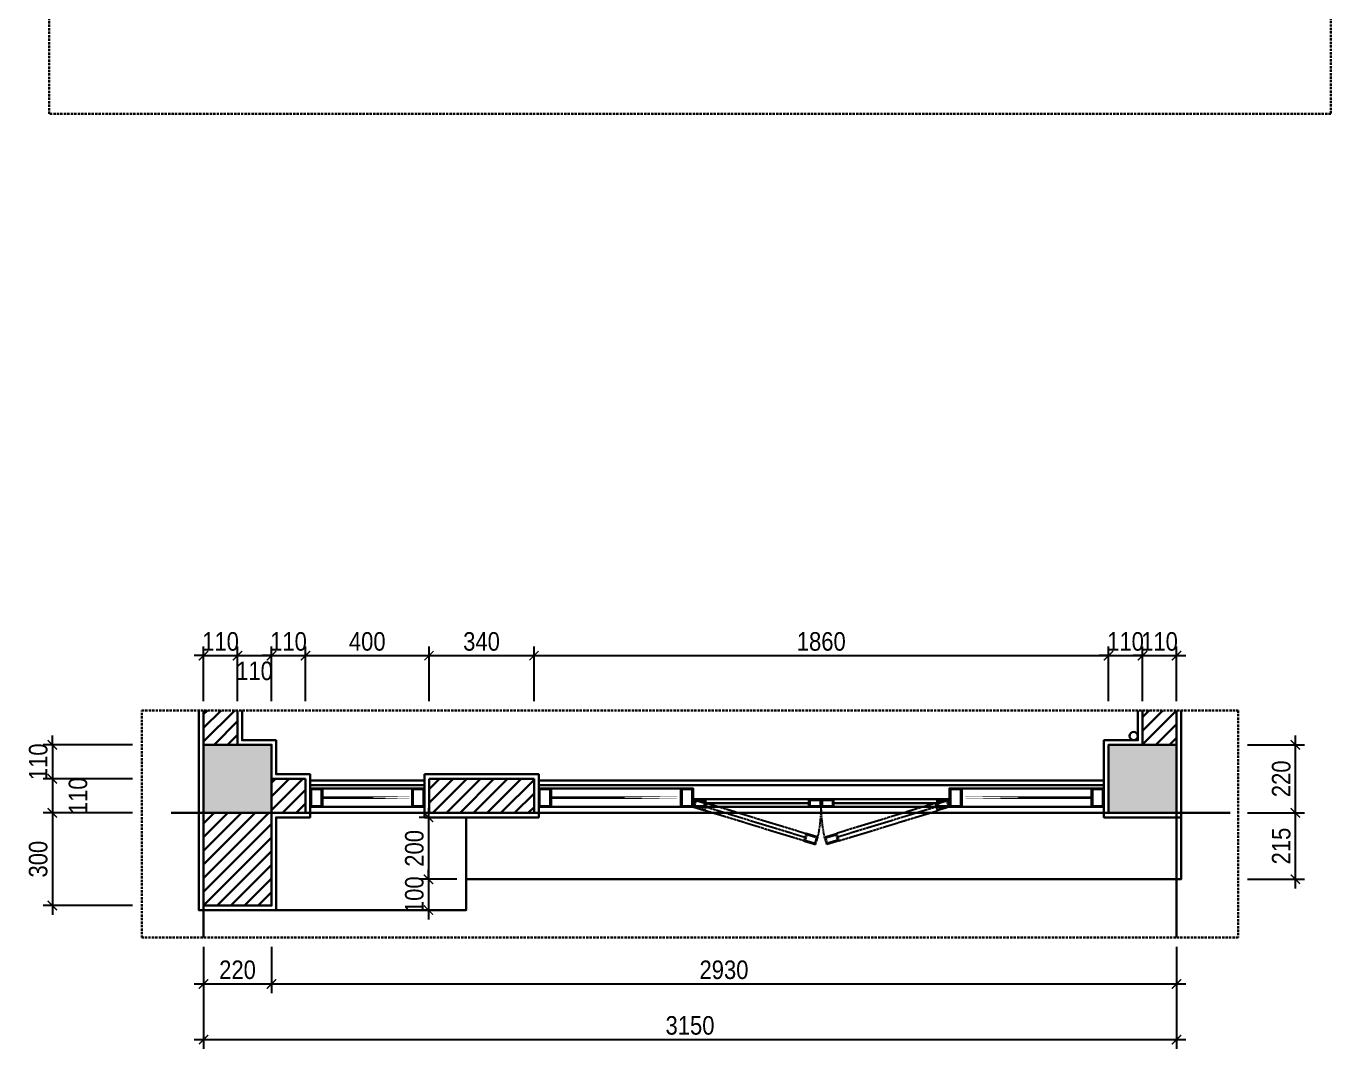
# Model space of a CAD drawing. Header units: millimetres. Extents: x -82962 to 19744, y -138000 to 4535.
# Drawn here: x -7712 to -3487, y -106141 to -102831 of the extents above; entities that cross this region are included whole.
import ezdxf

# ---------------------------------------------------------------- set-up
doc = ezdxf.new("R2010")
doc.units = ezdxf.units.MM
doc.header["$LTSCALE"] = 1000
doc.header["$MEASUREMENT"] = 0
doc.header["$PDMODE"] = 3
doc.linetypes.add('HIDDEN', pattern=[0.375, 0.25, -0.125])
doc.layers.get('0').update_dxf_attribs({"lineweight": 30})
doc.layers.get('DEFPOINTS').update_dxf_attribs({"color": 4, "lineweight": 30})
doc.layers.add('NETDUT', color=8, linetype='Continuous')
doc.layers.add('THAY', color=4, linetype='Continuous', lineweight=30)
doc.styles.add('ARIAL', font='arial.ttf', dxfattribs={"width": 0.85})
doc.dimstyles.new('DIM 1-100', dxfattribs={"dimscale": 0, "dimtxt": 2, "dimasz": 1, "dimexe": 1, "dimexo": 1, "dimgap": 0.5, "dimtad": 1, "dimdec": 4, "dimrnd": 1, "dimdsep": 46, "dimtxsty": 'ARIAL', "dimblk1": 'ARCHTICK', "dimblk2": 'ARCHTICK', "dimsah": 1, "dimcen": 2, "dimdle": 1, "dimclrd": 9, "dimclre": 9, "dimclrt": 1, "dimadec": 0, "dimazin": 0, "dimtfac": 1, "dimtdec": 4, "dimtix": 1, "dimtmove": 2, "dimatfit": 3, "dimldrblk": 'DOT', "dimfxl": 1, "dimtvp": 1, "dimtolj": 1, "dimarcsym": 0})

# ---------------------------------------------------------------- blocks, each defined once
blk = doc.blocks.new('M')
at = {"layer": 'NETDUT', "linetype": 'HIDDEN', "ltscale": 0.01}
for points in [[(-5514, -93816.4), (-5506.7, -93792.5), (-5545, -93780.8), (-5552.3, -93804.7)], [(-5516, -93812.7), (-5510.5, -93794.5), (-5543, -93784.5), (-5548.5, -93802.7)], [(-5506.7, -93792.5), (-5186.4, -93890.6), (-5193.7, -93914.5), (-5514, -93816.4)], [(-5155.5, -93926.2), (-5148.2, -93902.3), (-5186.4, -93890.6), (-5193.7, -93914.5)], [(-5157.5, -93922.5), (-5151.9, -93904.3), (-5184.4, -93894.3), (-5190, -93912.5)]]:
    blk.add_lwpolyline(points, close=True, dxfattribs=at)
blk.add_lwpolyline([(-5510.4, -93804.5), (-5190.1, -93902.5)], dxfattribs=at)
blk.add_arc((-5639, -93798.2), 501.8, 348.0308, 359.2629, dxfattribs=at)
blk = doc.blocks.new('_ARCHTICK')
at = {"color": 0, "linetype": 'ByBlock', "const_width": 0.15}
blk.add_lwpolyline([(-0.5, -0.5), (0.5, 0.5)], dxfattribs=at)
blk = doc.blocks.new('*D853')
at = {"layer": 'DEFPOINTS', "color": 0, "ltscale": 0.2, "transparency": 16777216}
for p in [(-7137.3, -105780.8), (-6917.3, -105780.8), (-6917.3, -105930.7)]:
    blk.add_point(p, dxfattribs=at)
at = {"layer": 'THAY', "color": 9, "lineweight": -2, "ltscale": 0.2, "transparency": 16777216}
for p, q in [((-7137.3, -105810.8), (-7137.3, -105960.7)), ((-6917.3, -105810.8), (-6917.3, -105960.7)), ((-7167.3, -105930.7), (-6887.3, -105930.7))]:
    blk.add_line(p, q, dxfattribs=at)
at = {"layer": 'THAY', "color": 9, "lineweight": -2, "ltscale": 0.2, "transparency": 16777216, "xscale": 30.00000000000001, "yscale": 30.00000000000001, "zscale": 30.00000000000001, "rotation": 180}
blk.add_blockref('_ARCHTICK', (-7137.3, -105930.7), dxfattribs=at)
at = {"layer": 'THAY', "color": 9, "lineweight": -2, "ltscale": 0.2, "transparency": 16777216, "xscale": 30.00000000000001, "yscale": 30.00000000000001, "zscale": 30.00000000000001}
blk.add_blockref('_ARCHTICK', (-6917.3, -105930.7), dxfattribs=at)
at = {"layer": 'THAY', "color": 1, "ltscale": 0.2, "transparency": 16777216, "insert": (-7027.3, -105885.1), "char_height": 60, "attachment_point": 5, "style": 'ARIAL'}
blk.add_mtext('\\A1;220', dxfattribs=at)
blk = doc.blocks.new('_DOT')
at = {"color": 0, "linetype": 'ByBlock', "ltscale": 10}
blk.add_line((-0.5, 0), (-1, 0), dxfattribs=at)
at = {"color": 0, "linetype": 'ByBlock', "ltscale": 10, "const_width": 0.5}
blk.add_lwpolyline([(-0.25, 0, 1), (0.25, 0, 1)], format="xyb", close=True, dxfattribs=at)
blk = doc.blocks.new('*D854')
at = {"layer": 'DEFPOINTS', "color": 0, "ltscale": 0.2, "transparency": 16777216}
for p in [(-6917.3, -105780.8), (-3987.3, -105780.8), (-3987.3, -105930.7)]:
    blk.add_point(p, dxfattribs=at)
at = {"layer": 'THAY', "color": 9, "lineweight": -2, "ltscale": 0.2, "transparency": 16777216}
for p, q in [((-6917.3, -105810.8), (-6917.3, -105960.7)), ((-3987.3, -105810.8), (-3987.3, -105960.7)), ((-6947.3, -105930.7), (-3957.3, -105930.7))]:
    blk.add_line(p, q, dxfattribs=at)
at = {"layer": 'THAY', "color": 9, "lineweight": -2, "ltscale": 0.2, "transparency": 16777216, "xscale": 30.00000000000001, "yscale": 30.00000000000001, "zscale": 30.00000000000001, "rotation": 180}
blk.add_blockref('_ARCHTICK', (-6917.3, -105930.7), dxfattribs=at)
at = {"layer": 'THAY', "color": 9, "lineweight": -2, "ltscale": 0.2, "transparency": 16777216, "xscale": 30.00000000000001, "yscale": 30.00000000000001, "zscale": 30.00000000000001}
blk.add_blockref('_ARCHTICK', (-3987.3, -105930.7), dxfattribs=at)
at = {"layer": 'THAY', "color": 1, "ltscale": 0.2, "transparency": 16777216, "insert": (-5452.3, -105885.1), "char_height": 60, "attachment_point": 5, "style": 'ARIAL'}
blk.add_mtext('\\A1;2930', dxfattribs=at)
blk = doc.blocks.new('*D855')
at = {"layer": 'DEFPOINTS', "color": 0, "ltscale": 0.2, "transparency": 16777216}
for p in [(-7027.3, -104868.3), (-7137.3, -105045.7), (-7027.3, -105045.7)]:
    blk.add_point(p, dxfattribs=at)
at = {"layer": 'THAY', "color": 9, "lineweight": -2, "ltscale": 0.2, "transparency": 16777216}
for p, q in [((-7137.3, -105015.7), (-7137.3, -104838.3)), ((-7027.3, -105015.7), (-7027.3, -104838.3)), ((-7137.3, -104868.3), (-7167.3, -104868.3)), ((-7137.3, -104868.3), (-7027.3, -104868.3)), ((-7027.3, -104868.3), (-6997.3, -104868.3))]:
    blk.add_line(p, q, dxfattribs=at)
at = {"layer": 'THAY', "color": 9, "lineweight": -2, "ltscale": 0.2, "transparency": 16777216, "xscale": 30.00000000000001, "yscale": 30.00000000000001, "zscale": 30.00000000000001}
blk.add_blockref('_ARCHTICK', (-7137.3, -104868.3), dxfattribs=at)
at = {"layer": 'THAY', "color": 9, "lineweight": -2, "ltscale": 0.2, "transparency": 16777216, "xscale": 30.00000000000001, "yscale": 30.00000000000001, "zscale": 30.00000000000001, "rotation": 180}
blk.add_blockref('_ARCHTICK', (-7027.3, -104868.3), dxfattribs=at)
at = {"layer": 'THAY', "color": 1, "ltscale": 0.2, "transparency": 16777216, "insert": (-7082.3, -104822.7), "char_height": 60, "attachment_point": 5, "style": 'ARIAL'}
blk.add_mtext('\\A1;110', dxfattribs=at)
blk = doc.blocks.new('*D856')
at = {"layer": 'DEFPOINTS', "color": 0, "ltscale": 0.2, "transparency": 16777216}
for p in [(-6917.3, -104868.3), (-7027.3, -105045.7), (-6917.3, -105045.7)]:
    blk.add_point(p, dxfattribs=at)
at = {"layer": 'THAY', "color": 9, "lineweight": -2, "ltscale": 0.2, "transparency": 16777216}
for p, q in [((-7027.3, -105015.7), (-7027.3, -104838.3)), ((-6917.3, -105015.7), (-6917.3, -104838.3)), ((-7057.3, -104868.3), (-6887.3, -104868.3))]:
    blk.add_line(p, q, dxfattribs=at)
at = {"layer": 'THAY', "color": 9, "lineweight": -2, "ltscale": 0.2, "transparency": 16777216, "xscale": 30.00000000000001, "yscale": 30.00000000000001, "zscale": 30.00000000000001, "rotation": 180}
blk.add_blockref('_ARCHTICK', (-7027.3, -104868.3), dxfattribs=at)
at = {"layer": 'THAY', "color": 9, "lineweight": -2, "ltscale": 0.2, "transparency": 16777216, "xscale": 30.00000000000001, "yscale": 30.00000000000001, "zscale": 30.00000000000001}
blk.add_blockref('_ARCHTICK', (-6917.3, -104868.3), dxfattribs=at)
at = {"layer": 'THAY', "color": 1, "ltscale": 0.2, "transparency": 16777216, "insert": (-6972.3, -104917.9), "char_height": 60, "attachment_point": 5, "style": 'ARIAL'}
blk.add_mtext('\\A1;110', dxfattribs=at)
blk = doc.blocks.new('*D857')
at = {"layer": 'DEFPOINTS', "color": 0, "ltscale": 0.2, "transparency": 16777216}
for p in [(-6807.3, -104868.3), (-6917.3, -105045.7), (-6807.3, -105045.7)]:
    blk.add_point(p, dxfattribs=at)
at = {"layer": 'THAY', "color": 9, "lineweight": -2, "ltscale": 0.2, "transparency": 16777216}
for p, q in [((-6917.3, -105015.7), (-6917.3, -104838.3)), ((-6807.3, -105015.7), (-6807.3, -104838.3)), ((-6917.3, -104868.3), (-6947.3, -104868.3)), ((-6917.3, -104868.3), (-6807.3, -104868.3)), ((-6807.3, -104868.3), (-6777.3, -104868.3))]:
    blk.add_line(p, q, dxfattribs=at)
at = {"layer": 'THAY', "color": 9, "lineweight": -2, "ltscale": 0.2, "transparency": 16777216, "xscale": 30.00000000000001, "yscale": 30.00000000000001, "zscale": 30.00000000000001}
blk.add_blockref('_ARCHTICK', (-6917.3, -104868.3), dxfattribs=at)
at = {"layer": 'THAY', "color": 9, "lineweight": -2, "ltscale": 0.2, "transparency": 16777216, "xscale": 30.00000000000001, "yscale": 30.00000000000001, "zscale": 30.00000000000001, "rotation": 180}
blk.add_blockref('_ARCHTICK', (-6807.3, -104868.3), dxfattribs=at)
at = {"layer": 'THAY', "color": 1, "ltscale": 0.2, "transparency": 16777216, "insert": (-6862.3, -104822.7), "char_height": 60, "attachment_point": 5, "style": 'ARIAL'}
blk.add_mtext('\\A1;110', dxfattribs=at)
blk = doc.blocks.new('*D858')
at = {"layer": 'DEFPOINTS', "color": 0, "ltscale": 0.2, "transparency": 16777216}
for p in [(-6407.3, -104868.3), (-6807.3, -105045.7), (-6407.3, -105045.7)]:
    blk.add_point(p, dxfattribs=at)
at = {"layer": 'THAY', "color": 9, "lineweight": -2, "ltscale": 0.2, "transparency": 16777216}
for p, q in [((-6807.3, -105015.7), (-6807.3, -104838.3)), ((-6407.3, -105015.7), (-6407.3, -104838.3)), ((-6837.3, -104868.3), (-6377.3, -104868.3))]:
    blk.add_line(p, q, dxfattribs=at)
at = {"layer": 'THAY', "color": 9, "lineweight": -2, "ltscale": 0.2, "transparency": 16777216, "xscale": 30.00000000000001, "yscale": 30.00000000000001, "zscale": 30.00000000000001, "rotation": 180}
blk.add_blockref('_ARCHTICK', (-6807.3, -104868.3), dxfattribs=at)
at = {"layer": 'THAY', "color": 9, "lineweight": -2, "ltscale": 0.2, "transparency": 16777216, "xscale": 30.00000000000001, "yscale": 30.00000000000001, "zscale": 30.00000000000001}
blk.add_blockref('_ARCHTICK', (-6407.3, -104868.3), dxfattribs=at)
at = {"layer": 'THAY', "color": 1, "ltscale": 0.2, "transparency": 16777216, "insert": (-6607.3, -104822.7), "char_height": 60, "attachment_point": 5, "style": 'ARIAL'}
blk.add_mtext('\\A1;400', dxfattribs=at)
blk = doc.blocks.new('*D859')
at = {"layer": 'DEFPOINTS', "color": 0, "ltscale": 0.2, "transparency": 16777216}
for p in [(-6067.3, -104868.3), (-6407.3, -105045.7), (-6067.3, -105045.7)]:
    blk.add_point(p, dxfattribs=at)
at = {"layer": 'THAY', "color": 9, "lineweight": -2, "ltscale": 0.2, "transparency": 16777216}
for p, q in [((-6407.3, -105015.7), (-6407.3, -104838.3)), ((-6067.3, -105015.7), (-6067.3, -104838.3)), ((-6437.3, -104868.3), (-6037.3, -104868.3))]:
    blk.add_line(p, q, dxfattribs=at)
at = {"layer": 'THAY', "color": 9, "lineweight": -2, "ltscale": 0.2, "transparency": 16777216, "xscale": 30.00000000000001, "yscale": 30.00000000000001, "zscale": 30.00000000000001, "rotation": 180}
blk.add_blockref('_ARCHTICK', (-6407.3, -104868.3), dxfattribs=at)
at = {"layer": 'THAY', "color": 9, "lineweight": -2, "ltscale": 0.2, "transparency": 16777216, "xscale": 30.00000000000001, "yscale": 30.00000000000001, "zscale": 30.00000000000001}
blk.add_blockref('_ARCHTICK', (-6067.3, -104868.3), dxfattribs=at)
at = {"layer": 'THAY', "color": 1, "ltscale": 0.2, "transparency": 16777216, "insert": (-6237.3, -104822.7), "char_height": 60, "attachment_point": 5, "style": 'ARIAL'}
blk.add_mtext('\\A1;340', dxfattribs=at)
blk = doc.blocks.new('*D860')
at = {"layer": 'DEFPOINTS', "color": 0, "ltscale": 0.2, "transparency": 16777216}
for p in [(-4207.3, -104868.3), (-6067.3, -105045.7), (-4207.3, -105045.7)]:
    blk.add_point(p, dxfattribs=at)
at = {"layer": 'THAY', "color": 9, "lineweight": -2, "ltscale": 0.2, "transparency": 16777216}
for p, q in [((-6067.3, -105015.7), (-6067.3, -104838.3)), ((-4207.3, -105015.7), (-4207.3, -104838.3)), ((-6097.3, -104868.3), (-4177.3, -104868.3))]:
    blk.add_line(p, q, dxfattribs=at)
at = {"layer": 'THAY', "color": 9, "lineweight": -2, "ltscale": 0.2, "transparency": 16777216, "xscale": 30.00000000000001, "yscale": 30.00000000000001, "zscale": 30.00000000000001, "rotation": 180}
blk.add_blockref('_ARCHTICK', (-6067.3, -104868.3), dxfattribs=at)
at = {"layer": 'THAY', "color": 9, "lineweight": -2, "ltscale": 0.2, "transparency": 16777216, "xscale": 30.00000000000001, "yscale": 30.00000000000001, "zscale": 30.00000000000001}
blk.add_blockref('_ARCHTICK', (-4207.3, -104868.3), dxfattribs=at)
at = {"layer": 'THAY', "color": 1, "ltscale": 0.2, "transparency": 16777216, "insert": (-5137.3, -104822.7), "char_height": 60, "attachment_point": 5, "style": 'ARIAL'}
blk.add_mtext('\\A1;1860', dxfattribs=at)
blk = doc.blocks.new('*D861')
at = {"layer": 'DEFPOINTS', "color": 0, "ltscale": 0.2, "transparency": 16777216}
for p in [(-4097.3, -104868.3), (-4207.3, -105045.7), (-4097.3, -105045.7)]:
    blk.add_point(p, dxfattribs=at)
at = {"layer": 'THAY', "color": 9, "lineweight": -2, "ltscale": 0.2, "transparency": 16777216}
for p, q in [((-4207.3, -105015.7), (-4207.3, -104838.3)), ((-4097.3, -105015.7), (-4097.3, -104838.3)), ((-4207.3, -104868.3), (-4237.3, -104868.3)), ((-4207.3, -104868.3), (-4097.3, -104868.3)), ((-4097.3, -104868.3), (-4067.3, -104868.3))]:
    blk.add_line(p, q, dxfattribs=at)
at = {"layer": 'THAY', "color": 9, "lineweight": -2, "ltscale": 0.2, "transparency": 16777216, "xscale": 30.00000000000001, "yscale": 30.00000000000001, "zscale": 30.00000000000001}
blk.add_blockref('_ARCHTICK', (-4207.3, -104868.3), dxfattribs=at)
at = {"layer": 'THAY', "color": 9, "lineweight": -2, "ltscale": 0.2, "transparency": 16777216, "xscale": 30.00000000000001, "yscale": 30.00000000000001, "zscale": 30.00000000000001, "rotation": 180}
blk.add_blockref('_ARCHTICK', (-4097.3, -104868.3), dxfattribs=at)
at = {"layer": 'THAY', "color": 1, "ltscale": 0.2, "transparency": 16777216, "insert": (-4152.3, -104822.7), "char_height": 60, "attachment_point": 5, "style": 'ARIAL'}
blk.add_mtext('\\A1;110', dxfattribs=at)
blk = doc.blocks.new('*D862')
at = {"layer": 'DEFPOINTS', "color": 0, "ltscale": 0.2, "transparency": 16777216}
for p in [(-3987.3, -104868.3), (-4097.3, -105045.7), (-3987.3, -105045.7)]:
    blk.add_point(p, dxfattribs=at)
at = {"layer": 'THAY', "color": 9, "lineweight": -2, "ltscale": 0.2, "transparency": 16777216}
for p, q in [((-4097.3, -105015.7), (-4097.3, -104838.3)), ((-3987.3, -105015.7), (-3987.3, -104838.3)), ((-4097.3, -104868.3), (-4127.3, -104868.3)), ((-4097.3, -104868.3), (-3987.3, -104868.3)), ((-3987.3, -104868.3), (-3957.3, -104868.3))]:
    blk.add_line(p, q, dxfattribs=at)
at = {"layer": 'THAY', "color": 9, "lineweight": -2, "ltscale": 0.2, "transparency": 16777216, "xscale": 30.00000000000001, "yscale": 30.00000000000001, "zscale": 30.00000000000001}
blk.add_blockref('_ARCHTICK', (-4097.3, -104868.3), dxfattribs=at)
at = {"layer": 'THAY', "color": 9, "lineweight": -2, "ltscale": 0.2, "transparency": 16777216, "xscale": 30.00000000000001, "yscale": 30.00000000000001, "zscale": 30.00000000000001, "rotation": 180}
blk.add_blockref('_ARCHTICK', (-3987.3, -104868.3), dxfattribs=at)
at = {"layer": 'THAY', "color": 1, "ltscale": 0.2, "transparency": 16777216, "insert": (-4042.3, -104822.7), "char_height": 60, "attachment_point": 5, "style": 'ARIAL'}
blk.add_mtext('\\A1;110', dxfattribs=at)
blk = doc.blocks.new('*D866')
at = {"layer": 'DEFPOINTS', "color": 0, "ltscale": 0.2, "transparency": 16777216}
for p in [(-7337.3, -105156.9), (-7626.8, -105266.9), (-7337.3, -105266.9)]:
    blk.add_point(p, dxfattribs=at)
at = {"layer": 'THAY', "color": 9, "lineweight": -2, "ltscale": 0.2, "transparency": 16777216}
for p, q in [((-7626.8, -105156.9), (-7626.8, -105126.9)), ((-7367.3, -105156.9), (-7656.8, -105156.9)), ((-7626.8, -105156.9), (-7626.8, -105266.9)), ((-7367.3, -105266.9), (-7656.8, -105266.9)), ((-7626.8, -105266.9), (-7626.8, -105296.9))]:
    blk.add_line(p, q, dxfattribs=at)
at = {"layer": 'THAY', "color": 9, "lineweight": -2, "ltscale": 0.2, "transparency": 16777216, "xscale": 30.00000000000001, "yscale": 30.00000000000001, "zscale": 30.00000000000001}
for p, rotation in [((-7626.8, -105156.9), 270), ((-7626.8, -105266.9), 90)]:
    blk.add_blockref('_ARCHTICK', p, dxfattribs=dict(at, rotation=rotation))
at = {"layer": 'THAY', "color": 1, "ltscale": 0.2, "transparency": 16777216, "insert": (-7672.4, -105211.9), "char_height": 60, "attachment_point": 5, "rotation": 90, "style": 'ARIAL'}
blk.add_mtext('\\A1;110', dxfattribs=at)
blk = doc.blocks.new('*D867')
at = {"layer": 'DEFPOINTS', "color": 0, "ltscale": 0.2, "transparency": 16777216}
for p in [(-7337.3, -105266.9), (-7626.8, -105376.9), (-7337.3, -105376.9)]:
    blk.add_point(p, dxfattribs=at)
at = {"layer": 'THAY', "color": 9, "lineweight": -2, "ltscale": 0.2, "transparency": 16777216}
for p, q in [((-7367.3, -105266.9), (-7656.8, -105266.9)), ((-7626.8, -105236.9), (-7626.8, -105406.9)), ((-7367.3, -105376.9), (-7656.8, -105376.9))]:
    blk.add_line(p, q, dxfattribs=at)
at = {"layer": 'THAY', "color": 9, "lineweight": -2, "ltscale": 0.2, "transparency": 16777216, "xscale": 30.00000000000001, "yscale": 30.00000000000001, "zscale": 30.00000000000001}
for p, rotation in [((-7626.8, -105266.9), 90), ((-7626.8, -105376.9), 270)]:
    blk.add_blockref('_ARCHTICK', p, dxfattribs=dict(at, rotation=rotation))
at = {"layer": 'THAY', "color": 1, "ltscale": 0.2, "transparency": 16777216, "insert": (-7543.6, -105321.9), "char_height": 60, "attachment_point": 5, "rotation": 90, "style": 'ARIAL'}
blk.add_mtext('\\A1;110', dxfattribs=at)
blk = doc.blocks.new('*D868')
at = {"layer": 'DEFPOINTS', "color": 0, "ltscale": 0.2, "transparency": 16777216}
for p in [(-7337.3, -105376.9), (-7626.8, -105676.9), (-7337.3, -105676.9)]:
    blk.add_point(p, dxfattribs=at)
at = {"layer": 'THAY', "color": 9, "lineweight": -2, "ltscale": 0.2, "transparency": 16777216}
for p, q in [((-7626.8, -105346.9), (-7626.8, -105706.9)), ((-7367.3, -105376.9), (-7656.8, -105376.9)), ((-7367.3, -105676.9), (-7656.8, -105676.9))]:
    blk.add_line(p, q, dxfattribs=at)
at = {"layer": 'THAY', "color": 9, "lineweight": -2, "ltscale": 0.2, "transparency": 16777216, "xscale": 30.00000000000001, "yscale": 30.00000000000001, "zscale": 30.00000000000001}
for p, rotation in [((-7626.8, -105376.9), 90), ((-7626.8, -105676.9), 270)]:
    blk.add_blockref('_ARCHTICK', p, dxfattribs=dict(at, rotation=rotation))
at = {"layer": 'THAY', "color": 1, "ltscale": 0.2, "transparency": 16777216, "insert": (-7672.5, -105526.9), "char_height": 60, "attachment_point": 5, "rotation": 90, "style": 'ARIAL'}
blk.add_mtext('\\A1;300', dxfattribs=at)
blk = doc.blocks.new('*D869')
at = {"layer": 'DEFPOINTS', "color": 0, "ltscale": 0.2, "transparency": 16777216}
for p in [(-6287.3, -105591.9), (-6408.9, -105691.9), (-6287.3, -105691.9)]:
    blk.add_point(p, dxfattribs=at)
at = {"layer": 'THAY', "color": 9, "lineweight": -2, "ltscale": 0.2, "transparency": 16777216}
for p, q in [((-6408.9, -105591.9), (-6408.9, -105561.9)), ((-6317.3, -105591.9), (-6438.9, -105591.9)), ((-6408.9, -105591.9), (-6408.9, -105691.9)), ((-6317.3, -105691.9), (-6438.9, -105691.9)), ((-6408.9, -105691.9), (-6408.9, -105721.9))]:
    blk.add_line(p, q, dxfattribs=at)
at = {"layer": 'THAY', "color": 9, "lineweight": -2, "ltscale": 0.2, "transparency": 16777216, "xscale": 30.00000000000001, "yscale": 30.00000000000001, "zscale": 30.00000000000001}
for p, rotation in [((-6408.9, -105591.9), 270), ((-6408.9, -105691.9), 90)]:
    blk.add_blockref('_ARCHTICK', p, dxfattribs=dict(at, rotation=rotation))
at = {"layer": 'THAY', "color": 1, "ltscale": 0.2, "transparency": 16777216, "insert": (-6454.6, -105641.9), "char_height": 60, "attachment_point": 5, "rotation": 90, "style": 'ARIAL'}
blk.add_mtext('\\A1;100', dxfattribs=at)
blk = doc.blocks.new('*D870')
at = {"layer": 'DEFPOINTS', "color": 0, "ltscale": 0.2, "transparency": 16777216}
for p in [(-6287.3, -105391.9), (-6408.9, -105591.9), (-6287.3, -105591.9)]:
    blk.add_point(p, dxfattribs=at)
at = {"layer": 'THAY', "color": 9, "lineweight": -2, "ltscale": 0.2, "transparency": 16777216}
for p, q in [((-6317.3, -105391.9), (-6438.9, -105391.9)), ((-6408.9, -105361.9), (-6408.9, -105621.9)), ((-6317.3, -105591.9), (-6438.9, -105591.9))]:
    blk.add_line(p, q, dxfattribs=at)
at = {"layer": 'THAY', "color": 9, "lineweight": -2, "ltscale": 0.2, "transparency": 16777216, "xscale": 30.00000000000001, "yscale": 30.00000000000001, "zscale": 30.00000000000001}
for p, rotation in [((-6408.9, -105391.9), 90), ((-6408.9, -105591.9), 270)]:
    blk.add_blockref('_ARCHTICK', p, dxfattribs=dict(at, rotation=rotation))
at = {"layer": 'THAY', "color": 1, "ltscale": 0.2, "transparency": 16777216, "insert": (-6454.6, -105491.9), "char_height": 60, "attachment_point": 5, "rotation": 90, "style": 'ARIAL'}
blk.add_mtext('\\A1;200', dxfattribs=at)
blk = doc.blocks.new('*D871')
at = {"layer": 'DEFPOINTS', "color": 0, "ltscale": 0.2, "transparency": 16777216}
for p in [(-3787.3, -105376.9), (-3602.3, -105376.9), (-3787.3, -105591.9)]:
    blk.add_point(p, dxfattribs=at)
at = {"layer": 'THAY', "color": 9, "lineweight": -2, "ltscale": 0.2, "transparency": 16777216}
for p, q in [((-3602.3, -105621.9), (-3602.3, -105346.9)), ((-3757.3, -105376.9), (-3572.3, -105376.9)), ((-3757.3, -105591.9), (-3572.3, -105591.9))]:
    blk.add_line(p, q, dxfattribs=at)
at = {"layer": 'THAY', "color": 9, "lineweight": -2, "ltscale": 0.2, "transparency": 16777216, "xscale": 30.00000000000001, "yscale": 30.00000000000001, "zscale": 30.00000000000001}
for p, rotation in [((-3602.3, -105376.9), 90), ((-3602.3, -105591.9), 270)]:
    blk.add_blockref('_ARCHTICK', p, dxfattribs=dict(at, rotation=rotation))
at = {"layer": 'THAY', "color": 1, "ltscale": 0.2, "transparency": 16777216, "insert": (-3647.9, -105484.4), "char_height": 60, "attachment_point": 5, "rotation": 90, "style": 'ARIAL'}
blk.add_mtext('\\A1;215', dxfattribs=at)
blk = doc.blocks.new('*D872')
at = {"layer": 'DEFPOINTS', "color": 0, "ltscale": 0.2, "transparency": 16777216}
for p in [(-3787.3, -105156.9), (-3602.3, -105156.9), (-3787.3, -105376.9)]:
    blk.add_point(p, dxfattribs=at)
at = {"layer": 'THAY', "color": 9, "lineweight": -2, "ltscale": 0.2, "transparency": 16777216}
for p, q in [((-3602.3, -105406.9), (-3602.3, -105126.9)), ((-3757.3, -105156.9), (-3572.3, -105156.9)), ((-3757.3, -105376.9), (-3572.3, -105376.9))]:
    blk.add_line(p, q, dxfattribs=at)
at = {"layer": 'THAY', "color": 9, "lineweight": -2, "ltscale": 0.2, "transparency": 16777216, "xscale": 30.00000000000001, "yscale": 30.00000000000001, "zscale": 30.00000000000001}
for p, rotation in [((-3602.3, -105156.9), 90), ((-3602.3, -105376.9), 270)]:
    blk.add_blockref('_ARCHTICK', p, dxfattribs=dict(at, rotation=rotation))
at = {"layer": 'THAY', "color": 1, "ltscale": 0.2, "transparency": 16777216, "insert": (-3647.9, -105266.9), "char_height": 60, "attachment_point": 5, "rotation": 90, "style": 'ARIAL'}
blk.add_mtext('\\A1;220', dxfattribs=at)
blk = doc.blocks.new('*D873')
at = {"layer": 'DEFPOINTS', "color": 0, "ltscale": 0.2, "transparency": 16777216}
for p in [(-7137.3, -105780.8), (-3987.3, -105780.8), (-3987.3, -106110.7)]:
    blk.add_point(p, dxfattribs=at)
at = {"layer": 'THAY', "color": 9, "lineweight": -2, "ltscale": 0.2, "transparency": 16777216}
for p, q in [((-7137.3, -105810.8), (-7137.3, -106140.7)), ((-3987.3, -105810.8), (-3987.3, -106140.7)), ((-7167.3, -106110.7), (-3957.3, -106110.7))]:
    blk.add_line(p, q, dxfattribs=at)
at = {"layer": 'THAY', "color": 9, "lineweight": -2, "ltscale": 0.2, "transparency": 16777216, "xscale": 30.00000000000001, "yscale": 30.00000000000001, "zscale": 30.00000000000001, "rotation": 180}
blk.add_blockref('_ARCHTICK', (-7137.3, -106110.7), dxfattribs=at)
at = {"layer": 'THAY', "color": 9, "lineweight": -2, "ltscale": 0.2, "transparency": 16777216, "xscale": 30.00000000000001, "yscale": 30.00000000000001, "zscale": 30.00000000000001}
blk.add_blockref('_ARCHTICK', (-3987.3, -106110.7), dxfattribs=at)
at = {"layer": 'THAY', "color": 1, "ltscale": 0.2, "transparency": 16777216, "insert": (-5562.3, -106065.1), "char_height": 60, "attachment_point": 5, "style": 'ARIAL'}
blk.add_mtext('\\A1;3150', dxfattribs=at)

msp = doc.modelspace()

# ---------------------------------------------------------------- hatches: boundary and pattern name
at = {"layer": 'THAY', "ltscale": 0.2}
h = msp.add_hatch(dxfattribs=at)
h.set_pattern_fill('ANSI31', color=256, scale=250, style=0)
h.set_pattern_definition([(45, (-7137.285, -105676.88), (-22.0971, 22.0971), [])])
h.paths.add_polyline_path([(-7027.28482, -105045.69084), (-7137.28482, -105045.69084), (-7137.28482, -105156.8794), (-7027.28482, -105156.8794)])
h.paths.add_polyline_path([(-6917.28482, -105376.8794), (-7137.28482, -105376.8794), (-7137.28482, -105676.8794), (-6917.28482, -105676.8794)])
h.paths.add_polyline_path([(-6807.28482, -105266.8794), (-6917.28482, -105266.8794), (-6917.28482, -105376.8794), (-6807.28482, -105376.8794)])
h.paths.add_polyline_path([(-6287.28482, -105266.8794), (-6407.28482, -105266.8794), (-6407.28482, -105376.8794), (-6287.28482, -105376.8794)])
h.paths.add_polyline_path([(-6067.28482, -105266.8794), (-6287.28482, -105266.8794), (-6287.28482, -105376.8794), (-6067.28482, -105376.8794)])
h.paths.add_polyline_path([(-3987.28482, -105045.69084), (-4097.28482, -105045.69084), (-4097.28482, -105156.8794), (-3987.28482, -105156.8794)])
at = {"layer": 'THAY', "linetype": 'Continuous'}
for points in [[(-6917.28482, -105376.8794), (-6917.28482, -105156.8794), (-7137.28482, -105156.8794), (-7137.28482, -105376.8794)], [(-3987.28482, -105376.8794), (-3987.28482, -105156.8794), (-4207.28482, -105156.8794), (-4207.28482, -105376.8794)]]:
    msp.add_hatch(color=256, dxfattribs=at).paths.add_polyline_path(points)

# ---------------------------------------------------------------- linework, layer by layer
at = {"layer": 'THAY'}
for p, q in [((-7137.28482, -105376.8794), (-7137.28482, -105045.69084)), ((-7027.28482, -105156.8794), (-7027.28482, -105045.69084)), ((-6807.28482, -105266.8794), (-6917.28482, -105266.8794)), ((-6067.28482, -105266.8794), (-6407.28482, -105266.8794)), ((-6807.28482, -105376.8794), (-6917.28482, -105376.8794)), ((-6067.28482, -105376.8794), (-6407.28482, -105376.8794)), ((-3987.28482, -105376.8794), (-4207.28482, -105376.8794))]:
    msp.add_line(p, q, dxfattribs=at)
at = {"layer": 'THAY', "ltscale": 0.5}
for p, q in [((-7137.28482, -105780.84042), (-7137.28482, -105045.69084)), ((-3987.28482, -105780.84042), (-3987.28482, -105045.69084)), ((-3813.3595, -105376.8794), (-7241.68055, -105376.8794))]:
    msp.add_line(p, q, dxfattribs=at)
at = {"layer": 'THAY', "linetype": 'Continuous'}
for p, q in [((-4097.28482, -105045.69084), (-4097.28482, -105156.8794)), ((-3987.28482, -105045.69084), (-3987.28482, -105376.8794)), ((-6807.28482, -105376.8794), (-6807.28482, -105266.8794)), ((-6807.28482, -105376.8794), (-6807.28482, -105266.8794)), ((-6407.28482, -105376.8794), (-6407.28482, -105266.8794)), ((-6407.28482, -105376.8794), (-6407.28482, -105266.8794)), ((-6067.28482, -105376.8794), (-6067.28482, -105266.8794)), ((-6067.28482, -105376.8794), (-6067.28482, -105266.8794)), ((-4207.28482, -105376.8794), (-4207.28482, -105266.8794)), ((-4207.28482, -105376.8794), (-4207.28482, -105266.8794))]:
    msp.add_line(p, q, dxfattribs=at)
at = {"layer": 'THAY', "linetype": 'HIDDEN', "ltscale": 0.03}
for points in [[(-7637.28482, -98258.12753), (-3487.28482, -98258.12753), (-3487.28482, -103115.36863), (-7637.28482, -103115.36863)], [(-7337.28482, -105045.69084), (-3787.28482, -105045.69084), (-3787.28482, -105780.84042), (-7337.28482, -105780.84042)]]:
    msp.add_lwpolyline(points, close=True, dxfattribs=at)
at = {"layer": 'THAY', "ltscale": 0.2}
for points in [[(-7012.28482, -105045.69084), (-7012.28482, -105141.8794), (-6902.28482, -105141.8794), (-6902.28482, -105251.8794), (-6792.28482, -105251.8794), (-6792.28482, -105391.8794), (-6902.28482, -105391.8794), (-6902.28482, -105691.8794), (-7152.28482, -105691.8794), (-7152.28482, -105045.69084)], [(-4112.28482, -105045.69084), (-4112.28482, -105141.8794), (-4222.28482, -105141.8794), (-4222.28482, -105251.8794), (-4222.28482, -105251.8794), (-4222.28482, -105391.8794), (-4222.28482, -105391.8794), (-4222.28482, -105391.8794), (-3972.28482, -105391.8794), (-3972.28482, -105045.69084)], [(-6902.28482, -105691.8794), (-6287.28482, -105691.8794), (-6287.28482, -105591.8794)]]:
    msp.add_lwpolyline(points, dxfattribs=at)
at = {"layer": 'THAY'}
for points in [[(-7137.28482, -105376.8794), (-7137.28482, -105156.8794), (-6917.28482, -105156.8794), (-6917.28482, -105376.8794)], [(-4207.28482, -105376.8794), (-4207.28482, -105156.8794), (-3987.28482, -105156.8794), (-3987.28482, -105376.8794)], [(-6792.28482, -105271.8794), (-6422.28482, -105271.8794), (-6422.28482, -105287.8794), (-6792.28482, -105287.8794)], [(-6052.28482, -105271.8794), (-4222.28482, -105271.8794), (-4222.28482, -105287.8794), (-6052.28482, -105287.8794)], [(-6917.28482, -105376.8794), (-6917.28482, -105676.8794), (-7137.28482, -105676.8794), (-7137.28482, -105376.8794)]]:
    msp.add_lwpolyline(points, close=True, dxfattribs=at)
at = {"layer": 'THAY', "ltscale": 0.2}
for points in [[(-6422.28482, -105251.8794), (-6052.28482, -105251.8794), (-6052.28482, -105391.8794), (-6422.28482, -105391.8794)], [(-6792.28482, -105357.8794), (-6752.28482, -105357.8794), (-6752.28482, -105297.8794), (-6792.28482, -105297.8794)], [(-6789.28482, -105354.8794), (-6755.28482, -105354.8794), (-6755.28482, -105300.8794), (-6789.28482, -105300.8794)], [(-6752.28482, -105297.8794), (-6462.28482, -105297.8794), (-6462.28482, -105357.8794), (-6752.28482, -105357.8794)], [(-6462.28482, -105357.8794), (-6422.28482, -105357.8794), (-6422.28482, -105297.8794), (-6462.28482, -105297.8794)], [(-6459.28482, -105354.8794), (-6425.28482, -105354.8794), (-6425.28482, -105300.8794), (-6459.28482, -105300.8794)], [(-6052.28482, -105357.8794), (-6012.28482, -105357.8794), (-6012.28482, -105297.8794), (-6052.28482, -105297.8794)], [(-6049.28482, -105354.8794), (-6015.28482, -105354.8794), (-6015.28482, -105300.8794), (-6049.28482, -105300.8794)], [(-6012.28482, -105297.8794), (-5592.28482, -105297.8794), (-5592.28482, -105357.8794), (-6012.28482, -105357.8794)], [(-5592.28482, -105357.8794), (-5552.28482, -105357.8794), (-5552.28482, -105297.8794), (-5592.28482, -105297.8794)], [(-5589.28482, -105354.8794), (-5555.28482, -105354.8794), (-5555.28482, -105300.8794), (-5589.28482, -105300.8794)], [(-4682.28482, -105357.8794), (-4722.28482, -105357.8794), (-4722.28482, -105297.8794), (-4682.28482, -105297.8794)], [(-4685.28482, -105354.8794), (-4719.28482, -105354.8794), (-4719.28482, -105300.8794), (-4685.28482, -105300.8794)], [(-4262.28482, -105297.8794), (-4682.28482, -105297.8794), (-4682.28482, -105357.8794), (-4262.28482, -105357.8794)], [(-4222.28482, -105357.8794), (-4262.28482, -105357.8794), (-4262.28482, -105297.8794), (-4222.28482, -105297.8794)], [(-4225.28482, -105354.8794), (-4259.28482, -105354.8794), (-4259.28482, -105300.8794), (-4225.28482, -105300.8794)], [(-5512.28482, -105357.8794), (-5512.28482, -105332.8794), (-5552.28482, -105332.8794), (-5552.28482, -105357.8794)], [(-5515.28482, -105354.8794), (-5515.28482, -105335.8794), (-5549.28482, -105335.8794), (-5549.28482, -105354.8794)], [(-5512.28482, -105332.8794), (-5177.28482, -105332.8794), (-5177.28482, -105357.8794), (-5512.28482, -105357.8794)], [(-5137.28482, -105357.8794), (-5137.28482, -105332.8794), (-5177.28482, -105332.8794), (-5177.28482, -105357.8794)], [(-5140.28482, -105354.8794), (-5140.28482, -105335.8794), (-5174.28482, -105335.8794), (-5174.28482, -105354.8794)], [(-5137.28482, -105357.8794), (-5137.28482, -105332.8794), (-5097.28482, -105332.8794), (-5097.28482, -105357.8794)], [(-5134.28482, -105354.8794), (-5134.28482, -105335.8794), (-5100.28482, -105335.8794), (-5100.28482, -105354.8794)], [(-4762.28482, -105332.8794), (-5097.28482, -105332.8794), (-5097.28482, -105357.8794), (-4762.28482, -105357.8794)], [(-4762.28482, -105357.8794), (-4762.28482, -105332.8794), (-4722.28482, -105332.8794), (-4722.28482, -105357.8794)], [(-4759.28482, -105354.8794), (-4759.28482, -105335.8794), (-4725.28482, -105335.8794), (-4725.28482, -105354.8794)]]:
    msp.add_lwpolyline(points, close=True, dxfattribs=at)
at = {"layer": 'THAY', "ltscale": 0.2, "const_width": 8}
for points in [[(-6462.28482, -105327.8794), (-6752.28482, -105327.8794), (-6752.28482, -105327.8794), (-6462.28482, -105327.8794)], [(-5592.28482, -105327.8794), (-6012.28482, -105327.8794), (-6012.28482, -105327.8794), (-5592.28482, -105327.8794)], [(-4682.28482, -105327.8794), (-4262.28482, -105327.8794), (-4262.28482, -105327.8794), (-4682.28482, -105327.8794)]]:
    msp.add_lwpolyline(points, close=True, dxfattribs=at)
for points in [[(-5512.28482, -105345.3794), (-5177.28482, -105345.3794)], [(-4762.28482, -105345.3794), (-5097.28482, -105345.3794)]]:
    msp.add_lwpolyline(points, dxfattribs=at)
at = {"layer": 'THAY'}
msp.add_lwpolyline([(-6287.28482, -105391.8794), (-6287.28482, -105591.8794), (-3972.28482, -105591.8794), (-3972.28482, -105376.8794), (-3972.28482, -105376.8794)], dxfattribs=at)
at = {"layer": 'THAY', "ltscale": 0.2}
msp.add_circle((-4125.78482, -105128.3794), 13.5, dxfattribs=at)

# ---------------------------------------------------------------- block references
at = {"layer": 'THAY'}
msp.add_blockref('M', (0, -11553.1889), dxfattribs=at)
at = {"layer": 'THAY', "xscale": -1}
msp.add_blockref('M', (-10274.56964, -11553.1889), dxfattribs=at)

# ---------------------------------------------------------------- dimensions: what is measured, and where the dimension line sits
at = {"layer": 'THAY', "ltscale": 0.2}
for base, p1, p2, picture, middle in [((-7027.28482, -104868.34503), (-7137.28482, -105045.69084), (-7027.28482, -105045.69084), '*D855', (-7082.28482, -104822.71065)), ((-6807.28482, -104868.34503), (-6917.28482, -105045.69084), (-6807.28482, -105045.69084), '*D857', (-6862.28482, -104822.71065)), ((-6407.28482, -104868.34503), (-6807.28482, -105045.69084), (-6407.28482, -105045.69084), '*D858', (-6607.28482, -104822.71065)), ((-6067.28482, -104868.34503), (-6407.28482, -105045.69084), (-6067.28482, -105045.69084), '*D859', (-6237.28482, -104822.69018)), ((-4207.28482, -104868.34503), (-6067.28482, -105045.69084), (-4207.28482, -105045.69084), '*D860', (-5137.28482, -104822.71065)), ((-4097.28482, -104868.34503), (-4207.28482, -105045.69084), (-4097.28482, -105045.69084), '*D861', (-4152.28482, -104822.71065)), ((-3987.28482, -104868.34503), (-4097.28482, -105045.69084), (-3987.28482, -105045.69084), '*D862', (-4042.28482, -104822.71065)), ((-6917.28482, -105930.73222), (-7137.28482, -105780.84042), (-6917.28482, -105780.84042), '*D853', (-7027.28482, -105885.09784)), ((-3987.28482, -106110.73222), (-7137.28482, -105780.84042), (-3987.28482, -105780.84042), '*D873', (-5562.28482, -106065.07738)), ((-3987.28482, -105930.73222), (-6917.28482, -105780.84042), (-3987.28482, -105780.84042), '*D854', (-5452.28482, -105885.07738))]:
    dim = msp.add_linear_dim(base=base, p1=p1, p2=p2, dimstyle='DIM 1-100', override={"dimscale": 30}, dxfattribs=at)
    dim.commit()
    dim.dimension.update_dxf_attribs({"geometry": picture, "text_midpoint": middle})
dim = msp.add_linear_dim(base=(-6917.28482, -104868.34503), p1=(-7027.28482, -105045.69084), p2=(-6917.28482, -105045.69084), dimstyle='DIM 1-100', override={"dimscale": 30}, dxfattribs=at)
dim.commit()
dim.dimension.update_dxf_attribs({"geometry": '*D856', "text_midpoint": (-6972.28482, -104917.94312), "dimtype": 160})
for base, p1, p2, picture, middle in [((-7626.7984, -105266.8794), (-7337.28482, -105156.8794), (-7337.28482, -105266.8794), '*D866', (-7672.43278, -105211.8794)), ((-3602.25956, -105156.8794), (-3787.28482, -105376.8794), (-3787.28482, -105156.8794), '*D872', (-3647.89394, -105266.8794)), ((-7626.7984, -105676.8794), (-7337.28482, -105376.8794), (-7337.28482, -105676.8794), '*D868', (-7672.45324, -105526.8794)), ((-3602.25956, -105376.8794), (-3787.28482, -105591.8794), (-3787.28482, -105376.8794), '*D871', (-3647.89394, -105484.3794)), ((-6408.94458, -105591.8794), (-6287.28482, -105391.8794), (-6287.28482, -105591.8794), '*D870', (-6454.57895, -105491.8794)), ((-6408.94458, -105691.8794), (-6287.28482, -105591.8794), (-6287.28482, -105691.8794), '*D869', (-6454.57895, -105641.8794))]:
    dim = msp.add_linear_dim(base=base, p1=p1, p2=p2, angle=90, dimstyle='DIM 1-100', override={"dimscale": 30}, dxfattribs=at)
    dim.commit()
    dim.dimension.update_dxf_attribs({"geometry": picture, "text_midpoint": middle})
dim = msp.add_linear_dim(base=(-7626.7984, -105376.8794), p1=(-7337.28482, -105266.8794), p2=(-7337.28482, -105376.8794), angle=90, dimstyle='DIM 1-100', override={"dimscale": 30}, dxfattribs=at)
dim.commit()
dim.dimension.update_dxf_attribs({"geometry": '*D867', "text_midpoint": (-7543.56318, -105321.8794), "dimtype": 160})

doc.saveas('drawing.dxf')
